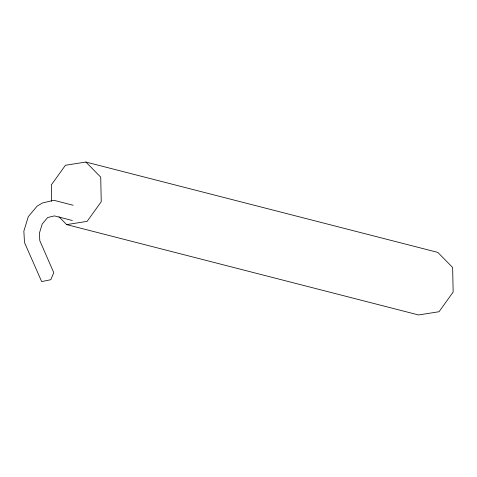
<?xml version="1.0" encoding="UTF-8"?>
<svg xmlns="http://www.w3.org/2000/svg" width="477" height="477" viewBox="0 0 477 477"><rect width="100%" height="100%" fill="white"/><g stroke="black" fill="none" stroke-linecap="round" stroke-linejoin="round"><path stroke-width="0.72" d="M58.987 216.796L66.655 224.601L418.567 314.957L439.037 311.725L453.15 292.067L452.643 267.496L437.814 252.399L85.902 162.043L65.432 165.275L51.319 184.933L51.659 201.318M66.655 224.601L87.124 221.37L101.237 201.711L100.73 177.14L85.902 162.043M73.142 205.247L53.782 200.274L42.477 202.987L37.188 206.076L28.316 216.624L23.85 231.136L24.494 242.513L41.666 281.597L50.795 279.713L53.782 272.689L39.812 240.7L39.388 233.241L42.232 223.999L47.682 217.518L54.42 215.908L72.373 220.511"/></g></svg>
